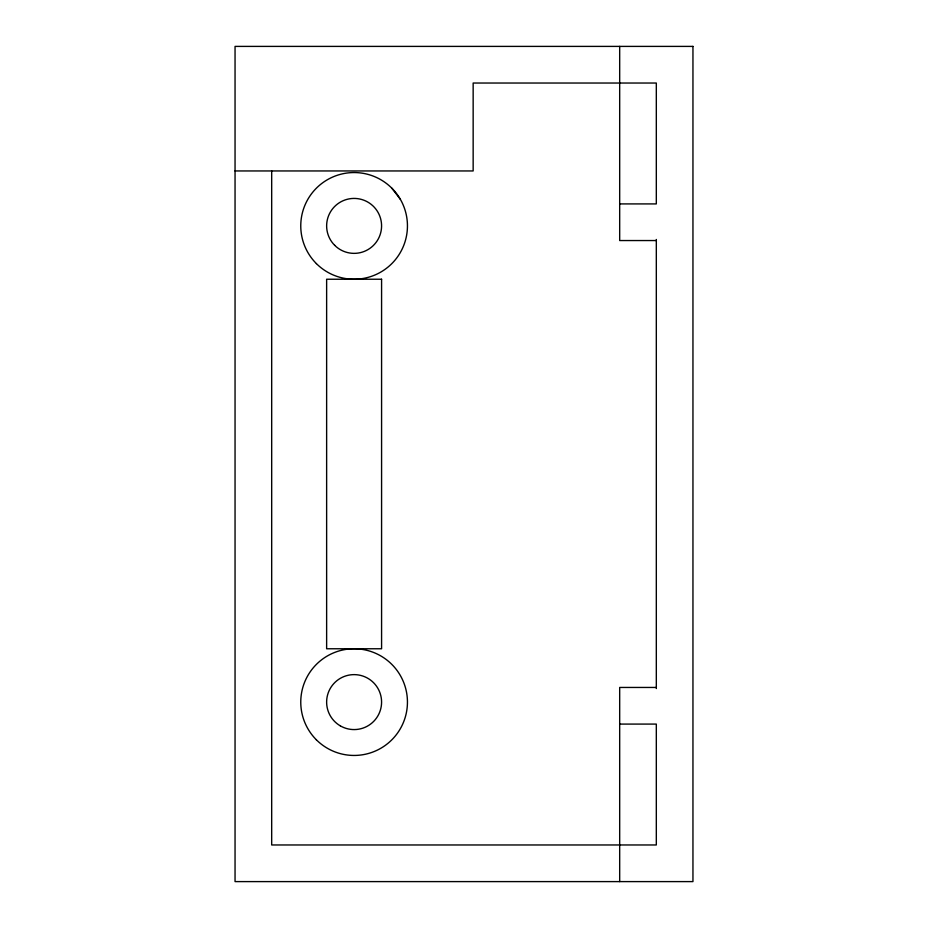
<?xml version="1.0" encoding="UTF-8"?>
<svg xmlns="http://www.w3.org/2000/svg" width="928" height="928" viewBox="0 0 928 928"><rect width="100%" height="100%" fill="white"/><g stroke="black" fill="none" stroke-linecap="round" stroke-linejoin="round"><path stroke-width="1.39" d="M235.051 170.949L473.152 170.949L473.152 83.033L656.316 83.033L656.316 203.916L619.684 203.916M656.316 240.549L619.684 240.549L619.684 46.4M656.316 687.451L619.684 687.451L619.684 881.6M619.684 724.084L656.316 724.084L656.316 844.967L271.684 844.967L271.684 170.949M391.825 188.175L400.293 199.23M656.316 239.47L656.316 688.53M692.949 46.4L235.051 46.4L235.051 881.6L692.949 881.6L692.949 46.4M381.582 279.235L326.633 279.235L326.633 648.765L381.582 648.765L381.582 279.235M340.367 725.893A27.469 27.469 0 0 0 381.582 702.102A27.469 27.469 0 0 0 340.367 678.31A27.469 27.469 0 0 0 340.367 725.893M334.683 245.317A27.469 27.469 0 0 0 380.642 233.009A27.469 27.469 0 0 0 346.991 199.358A27.469 27.469 0 0 0 334.683 245.317M316.39 263.61A53.337 53.337 0 0 0 405.629 239.702A53.337 53.337 0 0 0 340.298 174.371A53.337 53.337 0 0 0 316.39 263.61M316.39 739.825A53.337 53.337 0 0 0 405.629 715.906A53.337 53.337 0 0 0 340.298 650.586A53.337 53.337 0 0 0 316.39 739.825"/></g></svg>
